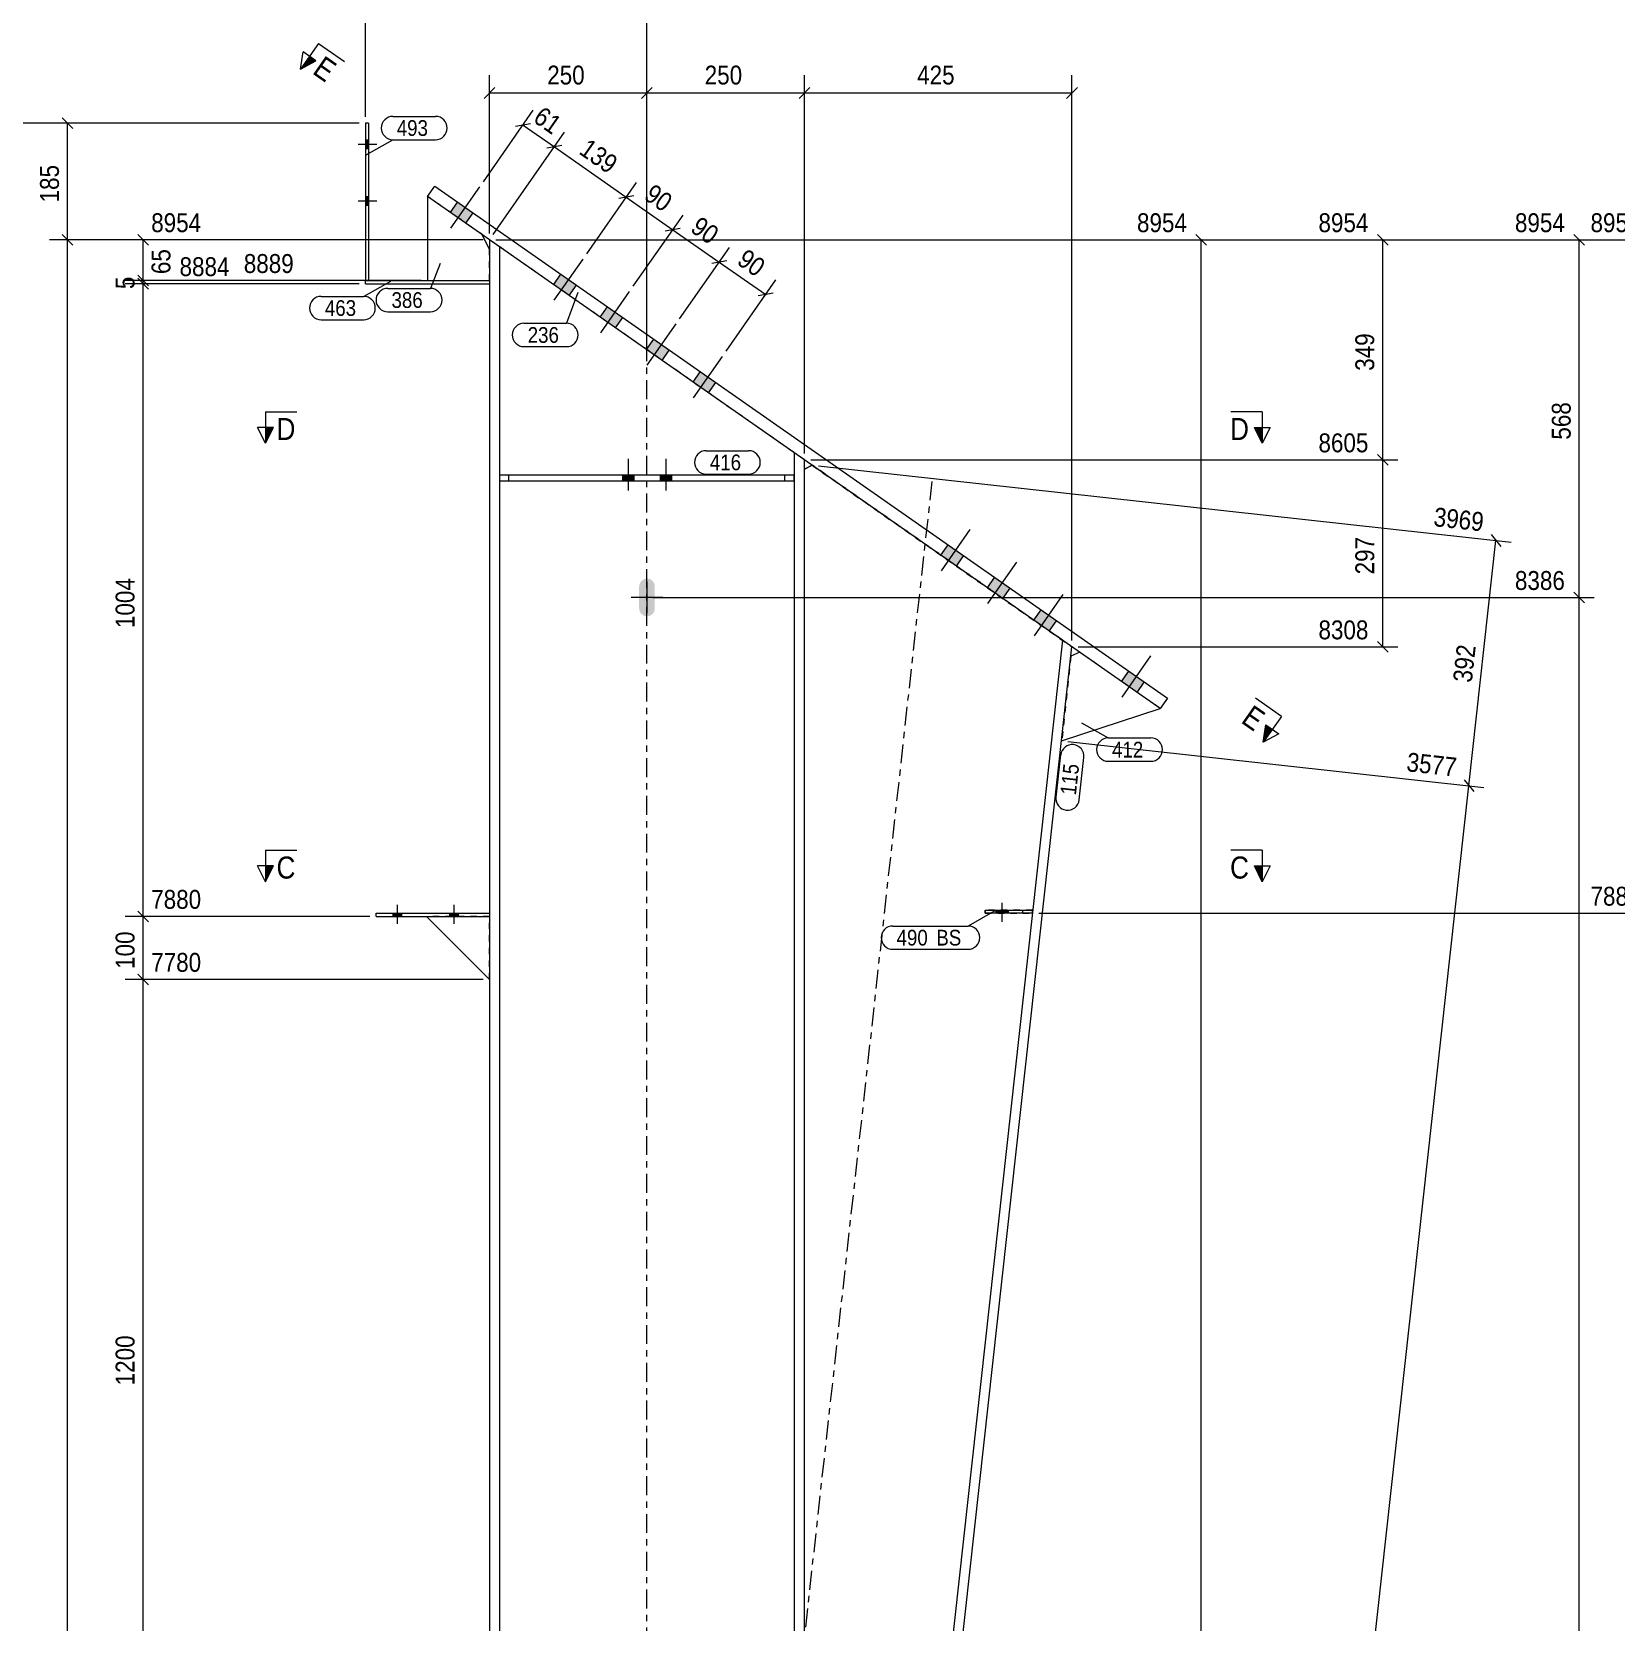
# Model space of a CAD drawing. Header units: millimetres. Extents: x 2 to 579, y 1 to 825.
# Drawn here: x 132.7 to 384.2, y 443.5 to 696 of the extents above; entities that cross this region are included whole.
import ezdxf

# ---------------------------------------------------------------- set-up
doc = ezdxf.new("R2010")
doc.units = ezdxf.units.MM
for name, pattern in [('XKITLINE00', [0]), ('XKITLINE01', [4, 1, -1, 1, -1]), ('XKITLINE02', [4, 2, -2]), ('XKITLINE03', [6, 3, -1, 1, -1])]:
    doc.linetypes.add(name, pattern=pattern)
for name, color, linetype, lineweight in [('Bolt', 3, 'Continuous', 0), ('Dimensions', 7, 'Continuous', 0), ('Part', 2, 'Continuous', 0), ('PartMark', 7, 'Continuous', 0), ('Section', 6, 'Continuous', 0)]:
    doc.layers.add(name, color=color, linetype=linetype, lineweight=lineweight)
doc.styles.add('ARIAL', font='ARIAL.TTF')

# ---------------------------------------------------------------- blocks, each defined once
blk = doc.blocks.new('*A9')
at = {"layer": 'Bolt'}
for points in [[(202.73, 667.25), (201.58, 665.62), (199.12, 667.33), (200.27, 668.97)], [(202.73, 667.25), (201.58, 665.62), (199.12, 667.33), (200.27, 668.97)], [(219.12, 655.8), (217.98, 654.16), (215.52, 655.88), (216.66, 657.52)], [(219.12, 655.8), (217.98, 654.16), (215.52, 655.88), (216.66, 657.52)], [(226.5, 650.64), (225.35, 649), (222.89, 650.72), (224.04, 652.36)], [(226.5, 650.64), (225.35, 649), (222.89, 650.72), (224.04, 652.36)], [(233.87, 645.48), (232.73, 643.85), (230.27, 645.56), (231.42, 647.2)], [(233.87, 645.48), (232.73, 643.85), (230.27, 645.56), (231.42, 647.2)], [(241.25, 640.33), (240.11, 638.69), (237.65, 640.41), (238.79, 642.05)], [(241.25, 640.33), (240.11, 638.69), (237.65, 640.41), (238.79, 642.05)], [(280.59, 612.83), (279.45, 611.19), (276.99, 612.91), (278.13, 614.55)], [(280.59, 612.83), (279.45, 611.19), (276.99, 612.91), (278.13, 614.55)], [(287.97, 607.67), (286.82, 606.03), (284.37, 607.75), (285.51, 609.39)], [(287.97, 607.67), (286.82, 606.03), (284.37, 607.75), (285.51, 609.39)], [(295.35, 602.52), (294.2, 600.88), (291.74, 602.6), (292.89, 604.24)], [(295.35, 602.52), (294.2, 600.88), (291.74, 602.6), (292.89, 604.24)], [(309.28, 592.78), (308.14, 591.14), (305.68, 592.86), (306.82, 594.5)], [(309.28, 592.78), (308.14, 591.14), (305.68, 592.86), (306.82, 594.5)]]:
    blk.add_hatch(color=3, dxfattribs=at).paths.add_polyline_path(points, flags=17)
at = {"layer": 'Bolt', "color": 3, "linetype": 'XKITLINE00', "lineweight": 0}
for p, q in [((199.21, 664.84), (203.79, 671.39)), ((199.21, 664.84), (203.79, 671.39)), ((199.12, 667.33), (200.27, 668.97)), ((199.12, 667.33), (200.27, 668.97)), ((201.58, 665.62), (202.73, 667.25)), ((201.58, 665.62), (202.73, 667.25)), ((215.6, 653.38), (220.18, 659.93)), ((215.6, 653.38), (220.18, 659.93)), ((215.52, 655.88), (216.66, 657.52)), ((215.52, 655.88), (216.66, 657.52)), ((217.98, 654.16), (219.12, 655.8)), ((217.98, 654.16), (219.12, 655.8)), ((222.98, 648.22), (227.56, 654.78)), ((222.98, 648.22), (227.56, 654.78)), ((222.89, 650.72), (224.04, 652.36)), ((222.89, 650.72), (224.04, 652.36)), ((225.35, 649), (226.5, 650.64)), ((225.35, 649), (226.5, 650.64)), ((230.35, 643.07), (234.94, 649.62)), ((230.35, 643.07), (234.94, 649.62)), ((230.27, 645.56), (231.42, 647.2)), ((230.27, 645.56), (231.42, 647.2)), ((232.73, 643.85), (233.87, 645.48)), ((232.73, 643.85), (233.87, 645.48)), ((237.73, 637.91), (242.31, 644.47)), ((237.73, 637.91), (242.31, 644.47)), ((237.65, 640.41), (238.79, 642.05)), ((237.65, 640.41), (238.79, 642.05)), ((240.11, 638.69), (241.25, 640.33)), ((240.11, 638.69), (241.25, 640.33)), ((277.07, 610.41), (281.66, 616.97)), ((277.07, 610.41), (281.66, 616.97)), ((276.99, 612.91), (278.13, 614.55)), ((276.99, 612.91), (278.13, 614.55)), ((279.45, 611.19), (280.59, 612.83)), ((279.45, 611.19), (280.59, 612.83)), ((284.45, 605.25), (289.03, 611.81)), ((284.45, 605.25), (289.03, 611.81)), ((284.37, 607.75), (285.51, 609.39)), ((284.37, 607.75), (285.51, 609.39)), ((286.82, 606.03), (287.97, 607.67)), ((286.82, 606.03), (287.97, 607.67)), ((291.83, 600.1), (296.41, 606.66)), ((291.83, 600.1), (296.41, 606.66)), ((291.74, 602.6), (292.89, 604.24)), ((291.74, 602.6), (292.89, 604.24)), ((294.2, 600.88), (295.35, 602.52)), ((294.2, 600.88), (295.35, 602.52)), ((305.76, 590.36), (310.34, 596.92)), ((305.76, 590.36), (310.34, 596.92)), ((305.68, 592.86), (306.82, 594.5)), ((305.68, 592.86), (306.82, 594.5)), ((308.14, 591.14), (309.28, 592.78)), ((308.14, 591.14), (309.28, 592.78))]:
    blk.add_line(p, q, dxfattribs=at)
blk = doc.blocks.new('*A11')
at = {"layer": 'Bolt'}
blk.add_hatch(color=3, dxfattribs=at).paths.add_polyline_path([(230.8, 603.3), (230.32, 603.2), (229.85, 603.3), (229.44, 603.57), (229.17, 603.97), (229.07, 604.45), (229.07, 607.95), (229.17, 608.43), (229.44, 608.83), (229.85, 609.11), (230.32, 609.2), (230.8, 609.11), (231.21, 608.83), (231.48, 608.43), (231.57, 607.95), (231.57, 604.45), (231.48, 603.97), (231.21, 603.57)], flags=17)
at = {"layer": 'Bolt', "color": 3, "linetype": 'XKITLINE00', "lineweight": 0}
for p, q in [((230.32, 608.7), (230.32, 603.7)), ((232.82, 606.2), (227.82, 606.2))]:
    blk.add_line(p, q, dxfattribs=at)
blk = doc.blocks.new('*A13')
at = {"layer": 'Bolt', "color": 3, "linetype": 'XKITLINE02', "lineweight": 0}
for p, q in [((285.74, 556.08), (285.74, 556.58)), ((286.72, 554.73), (286.72, 557.73)), ((287.71, 556.08), (287.71, 556.58))]:
    blk.add_line(p, q, dxfattribs=at)
blk = doc.blocks.new('*A14')
at = {"layer": 'Bolt'}
for points in [[(190.02, 555.58), (190.02, 556.08), (191.42, 556.08), (191.42, 555.58)], [(190.02, 555.58), (190.02, 556.08), (191.42, 556.08), (191.42, 555.58)], [(199.02, 555.58), (199.02, 556.08), (200.42, 556.08), (200.42, 555.58)], [(199.02, 555.58), (199.02, 556.08), (200.42, 556.08), (200.42, 555.58)]]:
    blk.add_hatch(color=3, dxfattribs=at).paths.add_polyline_path(points, flags=17)
at = {"layer": 'Bolt', "color": 3, "linetype": 'XKITLINE00', "lineweight": 0}
for p, q in [((190.02, 555.58), (190.02, 556.08)), ((190.02, 555.58), (190.02, 556.08)), ((190.72, 554.42), (190.72, 557.42)), ((190.72, 554.42), (190.72, 557.42)), ((191.42, 555.58), (191.42, 556.08)), ((191.42, 555.58), (191.42, 556.08)), ((199.02, 555.58), (199.02, 556.08)), ((199.02, 555.58), (199.02, 556.08)), ((199.72, 554.42), (199.72, 557.42)), ((199.72, 554.42), (199.72, 557.42)), ((200.42, 555.58), (200.42, 556.08)), ((200.42, 555.58), (200.42, 556.08))]:
    blk.add_line(p, q, dxfattribs=at)
blk = doc.blocks.new('*A15')
at = {"layer": 'Bolt'}
for points in [[(185.62, 678.82), (186.12, 678.82), (186.12, 677.42), (185.62, 677.42)], [(185.62, 669.82), (186.12, 669.82), (186.12, 668.42), (185.62, 668.42)]]:
    blk.add_hatch(color=3, dxfattribs=at).paths.add_polyline_path(points, flags=17)
at = {"layer": 'Bolt', "color": 3, "linetype": 'XKITLINE00', "lineweight": 0}
for p, q in [((187.46, 678.12), (184.46, 678.12)), ((186.12, 678.82), (185.62, 678.82)), ((186.12, 677.42), (185.62, 677.42)), ((187.46, 669.12), (184.46, 669.12)), ((186.12, 669.82), (185.62, 669.82)), ((186.12, 668.42), (185.62, 668.42))]:
    blk.add_line(p, q, dxfattribs=at)
blk = doc.blocks.new('*A16')
at = {"layer": 'Bolt'}
for points in [[(185.62, 678.82), (186.12, 678.82), (186.12, 677.42), (185.62, 677.42)], [(185.62, 669.82), (186.12, 669.82), (186.12, 668.42), (185.62, 668.42)]]:
    blk.add_hatch(color=3, dxfattribs=at).paths.add_polyline_path(points, flags=17)
at = {"layer": 'Bolt', "color": 3, "linetype": 'XKITLINE00', "lineweight": 0}
for p, q in [((187.46, 678.12), (184.46, 678.12)), ((186.12, 678.82), (185.62, 678.82)), ((186.12, 677.42), (185.62, 677.42)), ((187.46, 669.12), (184.46, 669.12)), ((186.12, 669.82), (185.62, 669.82)), ((186.12, 668.42), (185.62, 668.42))]:
    blk.add_line(p, q, dxfattribs=at)
blk = doc.blocks.new('*A17')
at = {"layer": 'Bolt'}
blk.add_hatch(color=3, dxfattribs=at).paths.add_polyline_path([(287.71, 556.58), (287.71, 556.08), (285.74, 556.08), (285.74, 556.58)], flags=17)
at = {"layer": 'Bolt', "color": 3, "linetype": 'XKITLINE00', "lineweight": 0}
for p, q in [((285.74, 556.08), (285.74, 556.58)), ((286.72, 554.73), (286.72, 557.73)), ((287.71, 556.08), (287.71, 556.58))]:
    blk.add_line(p, q, dxfattribs=at)
blk = doc.blocks.new('*A20')
at = {"layer": 'Bolt'}
for points in [[(226.42, 624.7), (226.42, 625.7), (228.22, 625.7), (228.22, 624.7)], [(226.42, 624.7), (226.42, 625.7), (228.22, 625.7), (228.22, 624.7)], [(232.42, 624.7), (232.42, 625.7), (234.22, 625.7), (234.22, 624.7)], [(232.42, 624.7), (232.42, 625.7), (234.22, 625.7), (234.22, 624.7)]]:
    blk.add_hatch(color=3, dxfattribs=at).paths.add_polyline_path(points, flags=17)
at = {"layer": 'Bolt', "color": 3, "linetype": 'XKITLINE00', "lineweight": 0}
for p, q in [((227.32, 628.2), (227.32, 623.2)), ((227.32, 628.2), (227.32, 623.2)), ((233.32, 628.2), (233.32, 623.2)), ((233.32, 628.2), (233.32, 623.2)), ((226.42, 625.7), (226.42, 624.7)), ((226.42, 625.7), (226.42, 624.7)), ((228.22, 625.7), (228.22, 624.7)), ((228.22, 625.7), (228.22, 624.7)), ((232.42, 625.7), (232.42, 624.7)), ((232.42, 625.7), (232.42, 624.7)), ((234.22, 625.7), (234.22, 624.7)), ((234.22, 625.7), (234.22, 624.7))]:
    blk.add_line(p, q, dxfattribs=at)
blk = doc.blocks.new('*A22')
at = {"layer": 'Part', "color": 2, "linetype": 'XKITLINE00', "lineweight": 0}
for p, q in [((195.49, 669.87), (196.64, 671.51)), ((311.8, 588.58), (195.49, 669.87)), ((196.64, 671.51), (312.95, 590.22)), ((312.95, 590.22), (311.8, 588.58))]:
    blk.add_line(p, q, dxfattribs=at)
blk = doc.blocks.new('*A23')
at = {"layer": 'Part', "color": 2, "linetype": 'XKITLINE00', "lineweight": 0}
for p, q in [((205.32, 663), (205.32, 145.7)), ((206.92, 661.88), (206.92, 625.7)), ((253.72, 629.17), (253.72, 625.7)), ((255.32, 145.7), (255.32, 628.05)), ((206.92, 624.7), (206.92, 145.7)), ((253.72, 624.7), (253.72, 145.7))]:
    blk.add_line(p, q, dxfattribs=at)
at = {"layer": 'Part', "color": 7, "linetype": 'XKITLINE01', "lineweight": 0}
for p, q in [((255.32, 628.05), (205.32, 663)), ((206.92, 625.7), (206.92, 624.7)), ((253.72, 625.7), (253.72, 624.7))]:
    blk.add_line(p, q, dxfattribs=at)
at = {"layer": 'Part', "color": 7, "linetype": 'XKITLINE03', "lineweight": 0}
blk.add_line((230.32, 145.7), (230.32, 655.53), dxfattribs=at)
blk = doc.blocks.new('*A27')
at = {"layer": 'Part', "color": 2, "linetype": 'XKITLINE00', "lineweight": 0}
for p, q in [((256.53, 627.21), (255.32, 626.58)), ((255.32, 626.58), (256.54, 627.2)), ((296.31, 599.41), (255.32, 228.05)), ((256.91, 227.88), (297.8, 598.36))]:
    blk.add_line(p, q, dxfattribs=at)
at = {"layer": 'Part', "color": 7, "linetype": 'XKITLINE01', "lineweight": 0}
for p, q in [((255.32, 626.58), (255.32, 626.58)), ((255.32, 228.05), (255.32, 626.58)), ((255.32, 626.58), (255.32, 626.58)), ((256.55, 627.22), (256.53, 627.21)), ((256.55, 627.22), (256.54, 627.2)), ((256.54, 627.2), (297.8, 598.36)), ((296.31, 599.41), (256.55, 627.22))]:
    blk.add_line(p, q, dxfattribs=at)
at = {"layer": 'Part', "color": 7, "linetype": 'XKITLINE03', "lineweight": 0}
blk.add_line((275.55, 624.62), (254.23, 431.44), dxfattribs=at)
blk = doc.blocks.new('*A28')
at = {"layer": 'Part', "color": 7, "linetype": 'XKITLINE01', "lineweight": 0}
for p, q in [((297.64, 596.87), (296.16, 583.45)), ((311.8, 588.58), (299.03, 597.5))]:
    blk.add_line(p, q, dxfattribs=at)
at = {"layer": 'Part', "color": 2, "linetype": 'XKITLINE00', "lineweight": 0}
for p, q in [((299.03, 597.5), (297.64, 596.87)), ((296.16, 583.45), (311.8, 588.58))]:
    blk.add_line(p, q, dxfattribs=at)
blk = doc.blocks.new('*A29')
at = {"layer": 'Part', "color": 2, "linetype": 'XKITLINE00', "lineweight": 0}
blk.add_line((195.32, 555.58), (205.32, 545.58), dxfattribs=at)
at = {"layer": 'Part', "color": 7, "linetype": 'XKITLINE01', "lineweight": 0}
for p, q in [((205.32, 555.58), (195.32, 555.58)), ((205.32, 545.58), (205.32, 555.58))]:
    blk.add_line(p, q, dxfattribs=at)
blk = doc.blocks.new('*A30')
at = {"layer": 'Part', "color": 7, "linetype": 'XKITLINE01', "lineweight": 0}
for p, q in [((291.52, 556.58), (284.02, 556.58)), ((284.02, 556.58), (284.02, 556.08)), ((284.02, 556.08), (291.52, 556.08)), ((290.02, 556.08), (290.02, 556.58)), ((291.52, 556.08), (291.52, 556.58))]:
    blk.add_line(p, q, dxfattribs=at)
blk = doc.blocks.new('*A31')
at = {"layer": 'Part', "color": 2, "linetype": 'XKITLINE00', "lineweight": 0}
for p, q in [((187.32, 555.58), (187.32, 556.08)), ((187.32, 556.08), (205.32, 556.08)), ((187.32, 555.58), (205.32, 555.58))]:
    blk.add_line(p, q, dxfattribs=at)
at = {"layer": 'Part', "color": 7, "linetype": 'XKITLINE01', "lineweight": 0}
blk.add_line((205.32, 556.08), (205.32, 555.58), dxfattribs=at)
blk = doc.blocks.new('*A32')
at = {"layer": 'Part', "color": 2, "linetype": 'XKITLINE00', "lineweight": 0}
for p, q in [((195.49, 669.87), (195.49, 656.52)), ((205.32, 661.5), (204.09, 663.86))]:
    blk.add_line(p, q, dxfattribs=at)
at = {"layer": 'Part', "color": 7, "linetype": 'XKITLINE01', "lineweight": 0}
for p, q in [((204.09, 663.86), (195.49, 669.87)), ((205.32, 656.52), (205.32, 661.5)), ((195.49, 656.52), (205.32, 656.52))]:
    blk.add_line(p, q, dxfattribs=at)
blk = doc.blocks.new('*A33')
at = {"layer": 'Part', "color": 2, "linetype": 'XKITLINE00', "lineweight": 0}
for p, q in [((185.62, 681.52), (185.62, 656.52)), ((186.12, 681.52), (185.62, 681.52)), ((186.12, 681.52), (186.12, 656.52)), ((185.62, 656.52), (186.12, 656.52))]:
    blk.add_line(p, q, dxfattribs=at)
blk = doc.blocks.new('*A34')
at = {"layer": 'Part', "color": 2, "linetype": 'XKITLINE00', "lineweight": 0}
for p, q in [((284.02, 556.08), (284.02, 556.58)), ((284.02, 556.58), (291.52, 556.58)), ((291.52, 556.08), (284.02, 556.08)), ((291.52, 556.58), (291.52, 556.08))]:
    blk.add_line(p, q, dxfattribs=at)
at = {"layer": 'Part', "color": 7, "linetype": 'XKITLINE01', "lineweight": 0}
for p, q in [((290.02, 556.08), (290.02, 556.58)), ((291.52, 556.08), (291.52, 556.08)), ((291.52, 556.08), (291.52, 556.08))]:
    blk.add_line(p, q, dxfattribs=at)
blk = doc.blocks.new('*A37')
at = {"layer": 'Part', "color": 2, "linetype": 'XKITLINE00', "lineweight": 0}
for p, q in [((185.62, 656.02), (185.62, 656.52)), ((185.62, 656.52), (205.32, 656.52)), ((185.62, 656.02), (205.32, 656.02))]:
    blk.add_line(p, q, dxfattribs=at)
at = {"layer": 'Part', "color": 7, "linetype": 'XKITLINE01', "lineweight": 0}
blk.add_line((205.32, 656.52), (205.32, 656.02), dxfattribs=at)
blk = doc.blocks.new('*A40')
at = {"layer": 'Part', "color": 2, "linetype": 'XKITLINE00', "lineweight": 0}
for p, q in [((206.92, 625.7), (253.72, 625.7)), ((206.92, 625.7), (206.92, 624.7)), ((206.92, 624.7), (253.72, 624.7)), ((253.72, 624.7), (253.72, 625.7))]:
    blk.add_line(p, q, dxfattribs=at)
at = {"layer": 'Part', "color": 7, "linetype": 'XKITLINE01', "lineweight": 0}
for p, q in [((208.42, 624.7), (208.42, 625.7)), ((252.22, 624.7), (252.22, 625.7))]:
    blk.add_line(p, q, dxfattribs=at)
blk = doc.blocks.new('*A129')
at = {"layer": 'Dimensions', "color": 7, "linetype": 'XKITLINE00', "lineweight": 0}
blk.add_line((184.62, 681.52), (123.47, 681.52), dxfattribs=at)
blk = doc.blocks.new('*A133')
at = {"layer": 'PartMark', "color": 7, "linetype": 'XKITLINE00', "lineweight": 0}
for p, q in [((285.55, 556.45), (281.31, 554.05)), ((269.35, 554.05), (281.31, 554.05)), ((269.35, 550.35), (281.31, 550.35))]:
    blk.add_line(p, q, dxfattribs=at)
for centre, start, end in [((269.35, 552.2), 90, 270), ((281.31, 552.2), 270, 90)]:
    blk.add_arc(centre, 1.85, start, end, dxfattribs=at)
at = {"layer": 'PartMark', "color": 3, "style": 'ARIAL', "width": 0.85}
for s, p in [('490', (269.95, 550.95)), ('BS', (276.26, 550.95))]:
    blk.add_text(s, height=2.5, dxfattribs=at).set_placement(p)
blk = doc.blocks.new('*A138')
at = {"layer": 'Section'}
for points in [[(171.01, 633.2), (169.76, 630.7), (169.76, 633.2)], [(328.01, 633.2), (328.01, 630.7), (326.76, 633.2)]]:
    blk.add_hatch(color=3, dxfattribs=at).paths.add_polyline_path(points, flags=17)
at = {"layer": 'Section', "color": 1, "linetype": 'XKITLINE00', "lineweight": 0}
for p, q in [((169.76, 635.7), (174.76, 635.7)), ((169.76, 635.7), (169.76, 630.7)), ((328.01, 635.7), (323.01, 635.7)), ((328.01, 635.7), (328.01, 630.7))]:
    blk.add_line(p, q, dxfattribs=at)
at = {"layer": 'Section', "color": 3, "linetype": 'XKITLINE00', "lineweight": 0}
for p, q in [((169.76, 630.7), (168.51, 633.2)), ((171.01, 633.2), (168.51, 633.2)), ((169.76, 630.7), (171.01, 633.2)), ((326.76, 633.2), (329.26, 633.2)), ((328.01, 630.7), (326.76, 633.2)), ((329.26, 633.2), (328.01, 630.7))]:
    blk.add_line(p, q, dxfattribs=at)
at = {"layer": 'Section', "color": 7, "style": 'ARIAL', "width": 0.85}
for p in [(171.51, 631.2), (322.89, 631.2)]:
    blk.add_text('D', height=3.5, dxfattribs=at).set_placement(p)
blk = doc.blocks.new('*A139')
at = {"layer": 'Section'}
for points in [[(177.78, 691.4), (175.33, 690.07), (176.76, 692.12)], [(329.6, 585.28), (328.17, 583.23), (328.58, 586)]]:
    blk.add_hatch(color=3, dxfattribs=at).paths.add_polyline_path(points, flags=17)
at = {"layer": 'Section', "color": 1, "linetype": 'XKITLINE00', "lineweight": 0}
for p, q in [((178.19, 694.16), (175.33, 690.07)), ((178.19, 694.16), (182.29, 691.3)), ((331.04, 587.33), (326.94, 590.2)), ((331.04, 587.33), (328.17, 583.23))]:
    blk.add_line(p, q, dxfattribs=at)
at = {"layer": 'Section', "color": 3, "linetype": 'XKITLINE00', "lineweight": 0}
for p, q in [((175.33, 690.07), (175.74, 692.83)), ((177.78, 691.4), (175.74, 692.83)), ((175.33, 690.07), (177.78, 691.4)), ((328.17, 583.23), (328.58, 586)), ((328.58, 586), (330.63, 584.57)), ((330.63, 584.57), (328.17, 583.23))]:
    blk.add_line(p, q, dxfattribs=at)
at = {"layer": 'Section', "color": 7, "style": 'ARIAL', "width": 0.85}
for p in [(177.05, 689.47), (324.47, 586.43)]:
    blk.add_text('E', height=3.5, rotation=-34.9504, dxfattribs=at).set_placement(p)
blk = doc.blocks.new('*A141')
at = {"layer": 'Section'}
for points in [[(171.01, 563.58), (169.76, 561.08), (169.76, 563.58)], [(328.01, 563.58), (328.01, 561.08), (326.76, 563.58)]]:
    blk.add_hatch(color=3, dxfattribs=at).paths.add_polyline_path(points, flags=17)
at = {"layer": 'Section', "color": 1, "linetype": 'XKITLINE00', "lineweight": 0}
for p, q in [((169.76, 566.08), (174.76, 566.08)), ((169.76, 566.08), (169.76, 561.08)), ((328.01, 566.08), (323.01, 566.08)), ((328.01, 566.08), (328.01, 561.08))]:
    blk.add_line(p, q, dxfattribs=at)
at = {"layer": 'Section', "color": 3, "linetype": 'XKITLINE00', "lineweight": 0}
for p, q in [((169.76, 561.08), (168.51, 563.58)), ((171.01, 563.58), (168.51, 563.58)), ((169.76, 561.08), (171.01, 563.58)), ((326.76, 563.58), (329.26, 563.58)), ((328.01, 561.08), (326.76, 563.58)), ((329.26, 563.58), (328.01, 561.08))]:
    blk.add_line(p, q, dxfattribs=at)
at = {"layer": 'Section', "color": 7, "style": 'ARIAL', "width": 0.85}
for p in [(171.51, 561.58), (322.89, 561.58)]:
    blk.add_text('C', height=3.5, dxfattribs=at).set_placement(p)
blk = doc.blocks.new('*A143')
at = {"layer": 'Dimensions', "color": 7, "linetype": 'XKITLINE00', "lineweight": 0}
for p, q in [((346.29, 628.9), (347.98, 627.2)), ((256.32, 628.05), (349.53, 628.05)), ((347.13, 598.36), (347.13, 628.05)), ((298.8, 598.36), (349.53, 598.36)), ((346.29, 599.21), (347.98, 597.51))]:
    blk.add_line(p, q, dxfattribs=at)
at = {"layer": 'Dimensions', "color": 3}
for p in [(347.13, 628.05), (347.13, 598.36)]:
    blk.add_point(p, dxfattribs=at)
at = {"layer": 'Dimensions', "color": 3, "style": 'ARIAL', "width": 0.85}
for s, p in [('8605', (336.93, 629.25)), ('8308', (336.93, 599.56))]:
    blk.add_text(s, height=3, dxfattribs=at).set_placement(p)
blk.add_text('297', height=3, rotation=90.0002, dxfattribs=at).set_placement((345.78, 609.87))
blk = doc.blocks.new('*A144')
at = {"layer": 'Dimensions', "color": 7, "linetype": 'XKITLINE00', "lineweight": 0}
for p, q in [((206.32, 663), (349.53, 663)), ((346.29, 663.85), (347.98, 662.15)), ((347.13, 628.05), (347.13, 663)), ((346.29, 628.9), (347.98, 627.2)), ((256.32, 628.05), (349.53, 628.05))]:
    blk.add_line(p, q, dxfattribs=at)
at = {"layer": 'Dimensions', "color": 3}
for p in [(347.13, 663), (347.13, 628.05)]:
    blk.add_point(p, dxfattribs=at)
at = {"layer": 'Dimensions', "color": 3, "style": 'ARIAL', "width": 0.85}
blk.add_text('8954', height=3, dxfattribs=at).set_placement((336.93, 664.2))
blk.add_text('349', height=3, rotation=90.0002, dxfattribs=at).set_placement((345.78, 642.19))
blk = doc.blocks.new('*A150')
at = {"layer": 'Dimensions', "color": 7, "linetype": 'XKITLINE00', "lineweight": 0}
for p, q in [((204.32, 663), (135.47, 663)), ((137.48, 663.85), (139.17, 662.15)), ((138.32, 86.7), (138.32, 663))]:
    blk.add_line(p, q, dxfattribs=at)
at = {"layer": 'Dimensions', "color": 3}
blk.add_point((138.32, 663), dxfattribs=at)
blk = doc.blocks.new('*A151')
at = {"layer": 'Dimensions', "color": 7, "linetype": 'XKITLINE00', "lineweight": 0}
for p, q in [((137.48, 682.37), (139.17, 680.67)), ((184.62, 681.52), (135.47, 681.52)), ((138.32, 663), (138.32, 681.52)), ((204.32, 663), (135.47, 663)), ((137.48, 663.85), (139.17, 662.15))]:
    blk.add_line(p, q, dxfattribs=at)
at = {"layer": 'Dimensions', "color": 3}
for p in [(138.32, 681.52), (138.32, 663)]:
    blk.add_point(p, dxfattribs=at)
at = {"layer": 'Dimensions', "color": 3, "style": 'ARIAL', "width": 0.85}
blk.add_text('185', height=3, rotation=90.0002, dxfattribs=at).set_placement((136.97, 668.92))
blk = doc.blocks.new('*A153')
at = {"layer": 'Dimensions', "color": 7, "linetype": 'XKITLINE00', "lineweight": 0}
blk.add_line((206.32, 663), (404.72, 663), dxfattribs=at)
blk = doc.blocks.new('*A154')
at = {"layer": 'Dimensions', "color": 7, "linetype": 'XKITLINE00', "lineweight": 0}
blk.add_line((292.52, 556.08), (392.72, 556.08), dxfattribs=at)
at = {"layer": 'Dimensions', "color": 3, "style": 'ARIAL', "width": 0.85}
blk.add_text('7885', height=3, dxfattribs=at).set_placement((380.12, 557.28))
blk = doc.blocks.new('*A155')
at = {"layer": 'Dimensions', "color": 7, "linetype": 'XKITLINE00', "lineweight": 0}
for p, q in [((206.32, 663), (392.72, 663)), ((389.48, 663.85), (391.17, 662.15)), ((390.32, 556.08), (390.32, 663)), ((292.52, 556.08), (392.72, 556.08)), ((389.48, 556.93), (391.17, 555.23))]:
    blk.add_line(p, q, dxfattribs=at)
at = {"layer": 'Dimensions', "color": 3}
for p in [(390.32, 663), (390.32, 556.08)]:
    blk.add_point(p, dxfattribs=at)
at = {"layer": 'Dimensions', "color": 3, "style": 'ARIAL', "width": 0.85}
blk.add_text('8954', height=3, dxfattribs=at).set_placement((380.12, 664.2))
blk.add_text('1069', height=3, rotation=90.0002, dxfattribs=at).set_placement((388.97, 605.09))
blk = doc.blocks.new('*A157')
at = {"layer": 'Dimensions', "color": 7, "linetype": 'XKITLINE00', "lineweight": 0}
for p, q in [((231.32, 606.2), (380.72, 606.2)), ((377.48, 607.05), (379.17, 605.35)), ((378.32, 214.2), (378.32, 606.2))]:
    blk.add_line(p, q, dxfattribs=at)
at = {"layer": 'Dimensions', "color": 3}
blk.add_point((378.32, 606.2), dxfattribs=at)
at = {"layer": 'Dimensions', "color": 3, "style": 'ARIAL', "width": 0.85}
blk.add_text('8386', height=3, dxfattribs=at).set_placement((368.12, 607.4))
blk = doc.blocks.new('*A158')
at = {"layer": 'Dimensions', "color": 7, "linetype": 'XKITLINE00', "lineweight": 0}
for p, q in [((206.32, 663), (380.72, 663)), ((377.48, 663.85), (379.17, 662.15)), ((378.32, 606.2), (378.32, 663)), ((231.32, 606.2), (380.72, 606.2)), ((377.48, 607.05), (379.17, 605.35))]:
    blk.add_line(p, q, dxfattribs=at)
at = {"layer": 'Dimensions', "color": 3}
for p in [(378.32, 663), (378.32, 606.2)]:
    blk.add_point(p, dxfattribs=at)
at = {"layer": 'Dimensions', "color": 3, "style": 'ARIAL', "width": 0.85}
blk.add_text('8954', height=3, dxfattribs=at).set_placement((368.12, 664.2))
blk.add_text('568', height=3, rotation=90.0002, dxfattribs=at).set_placement((376.97, 631.26))
blk = doc.blocks.new('*A163')
at = {"layer": 'Dimensions', "color": 7, "linetype": 'XKITLINE00', "lineweight": 0}
for p, q in [((206.32, 663), (320.72, 663)), ((317.48, 663.85), (319.17, 662.15)), ((318.32, 200.2), (318.32, 663))]:
    blk.add_line(p, q, dxfattribs=at)
at = {"layer": 'Dimensions', "color": 3}
blk.add_point((318.32, 663), dxfattribs=at)
at = {"layer": 'Dimensions', "color": 3, "style": 'ARIAL', "width": 0.85}
blk.add_text('8954', height=3, dxfattribs=at).set_placement((308.12, 664.2))
blk = doc.blocks.new('*A168')
at = {"layer": 'Dimensions', "color": 7, "linetype": 'XKITLINE00', "lineweight": 0}
for p, q in [((204.32, 545.58), (147.47, 545.58)), ((149.48, 546.43), (151.17, 544.73)), ((150.32, 425.58), (150.32, 545.58)), ((186.32, 425.58), (147.47, 425.58)), ((149.48, 426.43), (151.17, 424.73))]:
    blk.add_line(p, q, dxfattribs=at)
at = {"layer": 'Dimensions', "color": 3}
for p in [(150.32, 545.58), (150.32, 425.58)]:
    blk.add_point(p, dxfattribs=at)
at = {"layer": 'Dimensions', "color": 3, "style": 'ARIAL', "width": 0.85}
blk.add_text('7780', height=3, dxfattribs=at).set_placement((151.62, 546.78))
blk.add_text('1200', height=3, rotation=90.0002, dxfattribs=at).set_placement((148.97, 481.13))
blk = doc.blocks.new('*A169')
at = {"layer": 'Dimensions', "color": 7, "linetype": 'XKITLINE00', "lineweight": 0}
for p, q in [((186.32, 555.58), (147.47, 555.58)), ((149.48, 556.43), (151.17, 554.73)), ((150.32, 545.58), (150.32, 555.58)), ((204.32, 545.58), (147.47, 545.58)), ((149.48, 546.43), (151.17, 544.73))]:
    blk.add_line(p, q, dxfattribs=at)
at = {"layer": 'Dimensions', "color": 3}
for p in [(150.32, 555.58), (150.32, 545.58)]:
    blk.add_point(p, dxfattribs=at)
at = {"layer": 'Dimensions', "color": 3, "style": 'ARIAL', "width": 0.85}
blk.add_text('7880', height=3, dxfattribs=at).set_placement((151.62, 556.78))
blk.add_text('100', height=3, rotation=90.0002, dxfattribs=at).set_placement((148.97, 547.24))
blk = doc.blocks.new('*A170')
at = {"layer": 'Dimensions', "color": 7, "linetype": 'XKITLINE00', "lineweight": 0}
for p, q in [((149.48, 656.87), (151.17, 655.17)), ((184.62, 656.02), (147.47, 656.02)), ((150.32, 555.58), (150.32, 656.02)), ((186.32, 555.58), (147.47, 555.58)), ((149.48, 556.43), (151.17, 554.73))]:
    blk.add_line(p, q, dxfattribs=at)
at = {"layer": 'Dimensions', "color": 3}
for p in [(150.32, 656.02), (150.32, 555.58)]:
    blk.add_point(p, dxfattribs=at)
at = {"layer": 'Dimensions', "color": 3, "style": 'ARIAL', "width": 0.85}
blk.add_text('8884', height=3, dxfattribs=at).set_placement((156.12, 657.22))
blk.add_text('1004', height=3, rotation=90.0002, dxfattribs=at).set_placement((148.97, 601.35))
blk = doc.blocks.new('*A171')
at = {"layer": 'Dimensions', "color": 7, "linetype": 'XKITLINE00', "lineweight": 0}
for p, q in [((194.49, 656.52), (147.47, 656.52)), ((149.48, 657.37), (151.17, 655.67)), ((149.48, 656.87), (151.17, 655.17)), ((150.32, 656.02), (150.32, 656.52)), ((184.62, 656.02), (147.47, 656.02))]:
    blk.add_line(p, q, dxfattribs=at)
at = {"layer": 'Dimensions', "color": 3}
for p in [(150.32, 656.52), (150.32, 656.02)]:
    blk.add_point(p, dxfattribs=at)
at = {"layer": 'Dimensions', "color": 3, "style": 'ARIAL', "width": 0.85}
blk.add_text('8889', height=3, dxfattribs=at).set_placement((166.32, 657.72))
blk.add_text('5', height=3, rotation=90.0002, dxfattribs=at).set_placement((148.97, 655.16))
blk = doc.blocks.new('*A172')
at = {"layer": 'Dimensions', "color": 7, "linetype": 'XKITLINE00', "lineweight": 0}
for p, q in [((204.32, 663), (147.92, 663)), ((149.48, 663.85), (151.17, 662.15)), ((150.32, 656.52), (150.32, 663)), ((194.49, 656.52), (147.92, 656.52)), ((149.48, 657.37), (151.17, 655.67))]:
    blk.add_line(p, q, dxfattribs=at)
at = {"layer": 'Dimensions', "color": 3}
for p in [(150.32, 663), (150.32, 656.52)]:
    blk.add_point(p, dxfattribs=at)
at = {"layer": 'Dimensions', "color": 3, "style": 'ARIAL', "width": 0.85}
blk.add_text('8954', height=3, dxfattribs=at).set_placement((151.62, 664.2))
blk.add_text('65', height=3, rotation=90.0002, dxfattribs=at).set_placement((154.67, 657.54))
blk = doc.blocks.new('*A173')
at = {"layer": 'Dimensions', "color": 7, "linetype": 'XKITLINE00', "lineweight": 0}
for p, q in [((297.15, 583.34), (363.2, 576.05)), ((321.58, 220.74), (360.82, 576.32)), ((360.07, 577.25), (361.57, 575.38))]:
    blk.add_line(p, q, dxfattribs=at)
at = {"layer": 'Dimensions', "color": 3}
blk.add_point((360.82, 576.32), dxfattribs=at)
at = {"layer": 'Dimensions', "color": 3, "style": 'ARIAL', "width": 0.85}
blk.add_text('3577', height=3, rotation=-6.2968, dxfattribs=at).set_placement((350.81, 578.63))
blk = doc.blocks.new('*A174')
at = {"layer": 'Dimensions', "color": 7, "linetype": 'XKITLINE00', "lineweight": 0}
for p, q in [((257.54, 627.11), (367.5, 614.98)), ((364.36, 616.18), (365.86, 614.31)), ((360.82, 576.32), (365.11, 615.24)), ((297.15, 583.34), (363.2, 576.05)), ((360.07, 577.25), (361.57, 575.38))]:
    blk.add_line(p, q, dxfattribs=at)
at = {"layer": 'Dimensions', "color": 3}
for p in [(365.11, 615.24), (360.82, 576.32)]:
    blk.add_point(p, dxfattribs=at)
at = {"layer": 'Dimensions', "color": 3, "style": 'ARIAL', "width": 0.85}
for s, rotation, p in [('3969', -6.2968, (355.11, 617.55)), ('392', 83.7034, (361.26, 592.61))]:
    blk.add_text(s, height=3, rotation=rotation, dxfattribs=at).set_placement(p)
blk = doc.blocks.new('*A175')
at = {"layer": 'Dimensions', "color": 7, "linetype": 'XKITLINE00', "lineweight": 0}
for p, q in [((186.47, 707.14), (184.78, 705.44)), ((185.62, 682.52), (185.62, 709.14)), ((231.17, 707.14), (229.48, 705.44)), ((230.32, 646.53), (230.32, 709.14)), ((185.62, 706.29), (230.32, 706.29))]:
    blk.add_line(p, q, dxfattribs=at)
at = {"layer": 'Dimensions', "color": 3}
for p in [(185.62, 706.29), (230.32, 706.29)]:
    blk.add_point(p, dxfattribs=at)
at = {"layer": 'Dimensions', "color": 3, "style": 'ARIAL', "width": 0.85}
blk.add_text('447', height=3, dxfattribs=at).set_placement((204.64, 707.64))
blk = doc.blocks.new('*A180')
at = {"layer": 'PartMark', "color": 7, "linetype": 'XKITLINE00', "lineweight": 0}
for p, q in [((239.71, 629.5), (246.47, 629.5)), ((239.71, 625.8), (246.47, 625.8))]:
    blk.add_line(p, q, dxfattribs=at)
for centre, start, end in [((239.71, 627.65), 90, 270), ((246.47, 627.65), 270, 90)]:
    blk.add_arc(centre, 1.85, start, end, dxfattribs=at)
at = {"layer": 'PartMark', "color": 3, "style": 'ARIAL', "width": 0.85}
blk.add_text('416', height=2.5, dxfattribs=at).set_placement((240.31, 626.4))
blk = doc.blocks.new('*A181')
at = {"layer": 'PartMark', "color": 7, "linetype": 'XKITLINE00', "lineweight": 0}
for p, q in [((178.59, 654), (185.35, 654)), ((189.59, 656.39), (185.35, 654)), ((178.59, 650.3), (185.35, 650.3))]:
    blk.add_line(p, q, dxfattribs=at)
for centre, start, end in [((178.59, 652.15), 90, 270), ((185.35, 652.15), 270, 90)]:
    blk.add_arc(centre, 1.85, start, end, dxfattribs=at)
at = {"layer": 'PartMark', "color": 3, "style": 'ARIAL', "width": 0.85}
blk.add_text('463', height=2.5, dxfattribs=at).set_placement((179.19, 650.9))
blk = doc.blocks.new('*A182')
at = {"layer": 'PartMark', "color": 7, "linetype": 'XKITLINE00', "lineweight": 0}
for p, q in [((190, 682.58), (196.76, 682.58)), ((185.75, 676.49), (190, 678.88)), ((190, 678.88), (196.76, 678.88))]:
    blk.add_line(p, q, dxfattribs=at)
for centre, start, end in [((190, 680.73), 90, 270), ((196.76, 680.73), 270, 90)]:
    blk.add_arc(centre, 1.85, start, end, dxfattribs=at)
at = {"layer": 'PartMark', "color": 3, "style": 'ARIAL', "width": 0.85}
blk.add_text('493', height=2.5, dxfattribs=at).set_placement((190.6, 679.48))
blk = doc.blocks.new('*A183')
at = {"layer": 'PartMark', "color": 7, "linetype": 'XKITLINE00', "lineweight": 0}
for p, q in [((197.49, 659.22), (195.94, 655.27)), ((189.17, 655.27), (195.94, 655.27)), ((189.17, 651.57), (195.94, 651.57))]:
    blk.add_line(p, q, dxfattribs=at)
for centre, start, end in [((189.17, 653.42), 90, 270), ((195.94, 653.42), 270, 90)]:
    blk.add_arc(centre, 1.85, start, end, dxfattribs=at)
at = {"layer": 'PartMark', "color": 3, "style": 'ARIAL', "width": 0.85}
blk.add_text('386', height=2.5, dxfattribs=at).set_placement((189.77, 652.17))
blk = doc.blocks.new('*A184')
at = {"layer": 'PartMark', "color": 7, "linetype": 'XKITLINE00', "lineweight": 0}
for p, q in [((299.31, 586.29), (303.56, 583.9)), ((303.56, 583.9), (310.32, 583.9)), ((303.56, 580.2), (310.32, 580.2))]:
    blk.add_line(p, q, dxfattribs=at)
for centre, start, end in [((303.56, 582.05), 90, 270), ((310.32, 582.05), 270, 90)]:
    blk.add_arc(centre, 1.85, start, end, dxfattribs=at)
at = {"layer": 'PartMark', "color": 3, "style": 'ARIAL', "width": 0.85}
blk.add_text('412', height=2.5, dxfattribs=at).set_placement((304.16, 580.8))
blk = doc.blocks.new('*A185')
at = {"layer": 'PartMark', "color": 7, "linetype": 'XKITLINE00', "lineweight": 0}
for p, q in [((295.27, 574.48), (296.01, 581.21)), ((298.94, 574.08), (299.69, 580.8))]:
    blk.add_line(p, q, dxfattribs=at)
for centre, start, end in [((297.85, 581), 353.7025, 173.7025), ((297.1, 574.28), 173.7025, 353.7025)]:
    blk.add_arc(centre, 1.85, start, end, dxfattribs=at)
at = {"layer": 'PartMark', "color": 3, "style": 'ARIAL', "width": 0.85}
blk.add_text('115', height=2.5, rotation=83.7034, dxfattribs=at).set_placement((298.41, 574.74))
blk = doc.blocks.new('*A188')
at = {"layer": 'PartMark', "color": 7, "linetype": 'XKITLINE00', "lineweight": 0}
for p, q in [((219.37, 654.64), (217.56, 649.73)), ((210.79, 649.73), (217.56, 649.73)), ((210.79, 646.03), (217.56, 646.03))]:
    blk.add_line(p, q, dxfattribs=at)
for centre, start, end in [((210.79, 647.88), 90, 270), ((217.56, 647.88), 270, 90)]:
    blk.add_arc(centre, 1.85, start, end, dxfattribs=at)
at = {"layer": 'PartMark', "color": 3, "style": 'ARIAL', "width": 0.85}
blk.add_text('236', height=2.5, dxfattribs=at).set_placement((211.39, 646.63))
blk = doc.blocks.new('*A193')
at = {"layer": 'Dimensions', "color": 7, "linetype": 'XKITLINE00', "lineweight": 0}
for p, q in [((204.36, 672.21), (212.28, 683.54)), ((205.9, 663.82), (217.25, 680.06)), ((211.83, 681.41), (209.47, 680.99)), ((210.65, 681.2), (215.62, 677.73)), ((216.8, 677.94), (214.44, 677.52))]:
    blk.add_line(p, q, dxfattribs=at)
at = {"layer": 'Dimensions', "color": 3}
for p in [(210.65, 681.2), (215.62, 677.73)]:
    blk.add_point(p, dxfattribs=at)
at = {"layer": 'Dimensions', "color": 3, "style": 'ARIAL', "width": 0.85}
blk.add_text('61', height=3, rotation=-34.9504, dxfattribs=at).set_placement((212.08, 681.85))
blk = doc.blocks.new('*A194')
at = {"layer": 'Dimensions', "color": 7, "linetype": 'XKITLINE00', "lineweight": 0}
for p, q in [((205.9, 663.82), (217.25, 680.06)), ((216.8, 677.94), (214.44, 677.52)), ((215.62, 677.73), (227.04, 669.74)), ((220.76, 660.75), (228.67, 672.08)), ((228.22, 669.95), (225.86, 669.54))]:
    blk.add_line(p, q, dxfattribs=at)
at = {"layer": 'Dimensions', "color": 3}
for p in [(215.62, 677.73), (227.04, 669.74)]:
    blk.add_point(p, dxfattribs=at)
at = {"layer": 'Dimensions', "color": 3, "style": 'ARIAL', "width": 0.85}
blk.add_text('139', height=3, rotation=-34.9504, dxfattribs=at).set_placement((219.37, 676.75))
blk = doc.blocks.new('*A195')
at = {"layer": 'Dimensions', "color": 7, "linetype": 'XKITLINE00', "lineweight": 0}
for p, q in [((220.76, 660.75), (228.67, 672.08)), ((228.22, 669.95), (225.86, 669.54)), ((227.04, 669.74), (234.42, 664.59)), ((228.13, 655.6), (236.05, 666.92)), ((235.6, 664.8), (233.24, 664.38))]:
    blk.add_line(p, q, dxfattribs=at)
at = {"layer": 'Dimensions', "color": 3}
for p in [(227.04, 669.74), (234.42, 664.59)]:
    blk.add_point(p, dxfattribs=at)
at = {"layer": 'Dimensions', "color": 3, "style": 'ARIAL', "width": 0.85}
blk.add_text('90', height=3, rotation=-34.9504, dxfattribs=at).set_placement((229.68, 669.55))
blk = doc.blocks.new('*A196')
at = {"layer": 'Dimensions', "color": 7, "linetype": 'XKITLINE00', "lineweight": 0}
for p, q in [((228.13, 655.6), (236.05, 666.92)), ((235.6, 664.8), (233.24, 664.38)), ((234.42, 664.59), (241.79, 659.43)), ((235.51, 650.44), (243.43, 661.77)), ((242.98, 659.64), (240.61, 659.22))]:
    blk.add_line(p, q, dxfattribs=at)
at = {"layer": 'Dimensions', "color": 3}
for p in [(234.42, 664.59), (241.79, 659.43)]:
    blk.add_point(p, dxfattribs=at)
at = {"layer": 'Dimensions', "color": 3, "style": 'ARIAL', "width": 0.85}
blk.add_text('90', height=3, rotation=-34.9504, dxfattribs=at).set_placement((237.06, 664.39))
blk = doc.blocks.new('*A197')
at = {"layer": 'Dimensions', "color": 7, "linetype": 'XKITLINE00', "lineweight": 0}
for p, q in [((235.51, 650.44), (243.43, 661.77)), ((242.98, 659.64), (240.61, 659.22)), ((241.79, 659.43), (249.17, 654.28)), ((242.89, 645.29), (250.8, 656.61)), ((250.35, 654.49), (247.99, 654.07))]:
    blk.add_line(p, q, dxfattribs=at)
at = {"layer": 'Dimensions', "color": 3}
for p in [(241.79, 659.43), (249.17, 654.28)]:
    blk.add_point(p, dxfattribs=at)
at = {"layer": 'Dimensions', "color": 3, "style": 'ARIAL', "width": 0.85}
blk.add_text('90', height=3, rotation=-34.9504, dxfattribs=at).set_placement((244.43, 659.24))
blk = doc.blocks.new('*A198')
at = {"layer": 'Dimensions', "color": 7, "linetype": 'XKITLINE00', "lineweight": 0}
for p, q in [((206.17, 687.14), (204.48, 685.44)), ((205.32, 664), (205.32, 689.14)), ((231.17, 687.14), (229.48, 685.44)), ((230.32, 646.53), (230.32, 689.14)), ((205.32, 686.29), (230.32, 686.29))]:
    blk.add_line(p, q, dxfattribs=at)
at = {"layer": 'Dimensions', "color": 3}
for p in [(205.32, 686.29), (230.32, 686.29)]:
    blk.add_point(p, dxfattribs=at)
at = {"layer": 'Dimensions', "color": 3, "style": 'ARIAL', "width": 0.85}
blk.add_text('250', height=3, dxfattribs=at).set_placement((214.49, 687.64))
blk = doc.blocks.new('*A199')
at = {"layer": 'Dimensions', "color": 7, "linetype": 'XKITLINE00', "lineweight": 0}
for p, q in [((231.17, 687.14), (229.48, 685.44)), ((230.32, 646.53), (230.32, 689.14)), ((256.17, 687.14), (254.48, 685.44)), ((255.32, 629.05), (255.32, 689.14)), ((230.32, 686.29), (255.32, 686.29))]:
    blk.add_line(p, q, dxfattribs=at)
at = {"layer": 'Dimensions', "color": 3}
for p in [(230.32, 686.29), (255.32, 686.29)]:
    blk.add_point(p, dxfattribs=at)
at = {"layer": 'Dimensions', "color": 3, "style": 'ARIAL', "width": 0.85}
blk.add_text('250', height=3, dxfattribs=at).set_placement((239.49, 687.64))
blk = doc.blocks.new('*A200')
at = {"layer": 'Dimensions', "color": 7, "linetype": 'XKITLINE00', "lineweight": 0}
for p, q in [((256.17, 687.14), (254.48, 685.44)), ((255.32, 629.05), (255.32, 689.14)), ((298.65, 687.14), (296.95, 685.44)), ((297.8, 599.36), (297.8, 689.14)), ((255.32, 686.29), (297.8, 686.29))]:
    blk.add_line(p, q, dxfattribs=at)
at = {"layer": 'Dimensions', "color": 3}
for p in [(255.32, 686.29), (297.8, 686.29)]:
    blk.add_point(p, dxfattribs=at)
at = {"layer": 'Dimensions', "color": 3, "style": 'ARIAL', "width": 0.85}
blk.add_text('425', height=3, dxfattribs=at).set_placement((273.22, 687.64))

msp = doc.modelspace()

# ---------------------------------------------------------------- block references
at = {"lineweight": 0}
for name in ['*A175', '*A139', '*A198', '*A199', '*A200', '*A129', '*A151', '*A182', '*A193', '*A33', '*A194', '*A15', '*A16', '*A195', '*A22', '*A32', '*A9', '*A172', '*A144', '*A153', '*A155', '*A158', '*A163', '*A196', '*A150', '*A197', '*A170', '*A171', '*A183', '*A37', '*A181', '*A188', '*A138', '*A143', '*A180', '*A20', '*A27', '*A174', '*A40', '*A11', '*A157', '*A28', '*A184', '*A173', '*A185', '*A141', '*A169', '*A154', '*A31', '*A14', '*A29', '*A133', '*A30', '*A34', '*A13', '*A17', '*A168']:
    msp.add_blockref(name, (0, 0), dxfattribs=at)
at = {"layer": 'Part', "lineweight": 0}
msp.add_blockref('*A23', (0, 0), dxfattribs=at)

doc.saveas('drawing.dxf')
